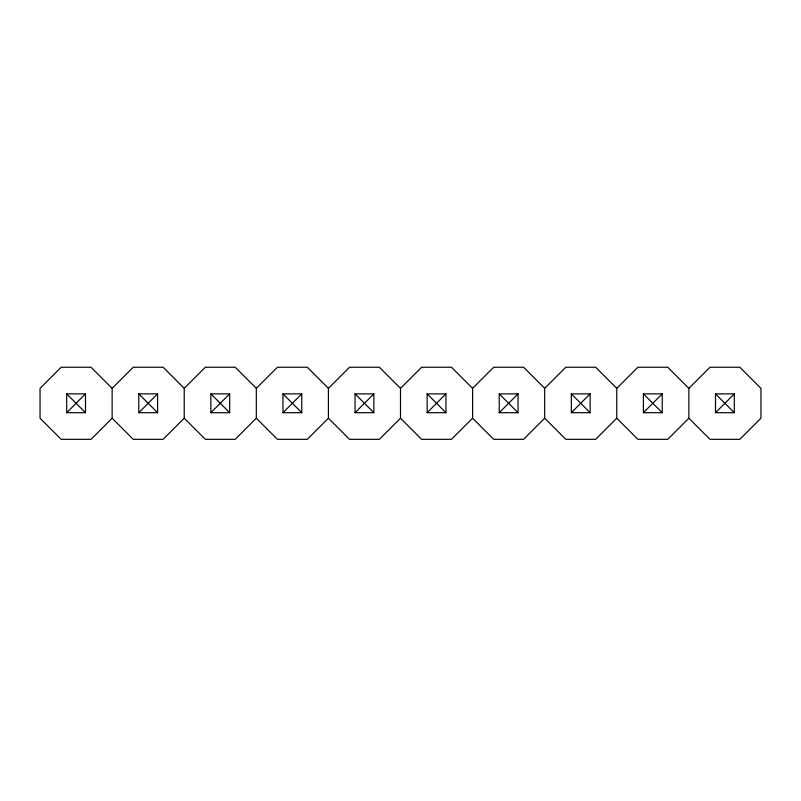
<?xml version="1.0" encoding="UTF-8"?>
<svg xmlns="http://www.w3.org/2000/svg" width="801" height="801" viewBox="0 0 801 801"><rect width="100%" height="100%" fill="white"/><g stroke="black" fill="none" stroke-linecap="round" stroke-linejoin="round"><path stroke-width="1.2" d="M85.497 393.882L66.693 412.695L66.693 393.882L85.497 393.882L85.497 412.695L66.693 412.695M157.587 393.882L138.783 412.695L138.783 393.882L157.587 393.882L157.587 412.695L138.783 412.695M229.677 393.882L210.873 412.695L210.873 393.882L229.677 393.882L229.677 412.695L210.873 412.695M301.767 393.882L282.963 412.695L282.963 393.882L301.767 393.882L301.767 412.695L282.963 412.695M373.857 393.882L355.053 412.695L355.053 393.882L373.857 393.882L373.857 412.695L355.053 412.695M445.947 393.882L427.143 412.695L427.143 393.882L445.947 393.882L445.947 412.695L427.143 412.695M518.037 393.882L499.233 412.695L499.233 393.882L518.037 393.882L518.037 412.695L499.233 412.695M590.127 393.882L571.323 412.695L571.323 393.882L590.127 393.882L590.127 412.695L571.323 412.695M662.217 393.882L643.413 412.695L643.413 393.882L662.217 393.882L662.217 412.695L643.413 412.695M734.307 393.882L715.503 412.695L715.503 393.882L734.307 393.882L734.307 412.695L715.503 412.695M112.14 388.355L133.256 367.238L163.114 367.238L184.23 388.355L184.23 418.212L163.114 439.328L133.256 439.328L112.14 418.212L112.14 388.355L91.024 367.238L61.166 367.238L40.05 388.355L40.05 418.212L61.166 439.328L91.024 439.328L112.14 418.212M184.23 388.355L205.346 367.238L235.204 367.238L256.32 388.355L256.32 418.212L277.436 439.328L307.294 439.328L328.41 418.212L328.41 388.355L349.526 367.238L379.384 367.238L400.5 388.355L400.5 418.212L379.384 439.328L349.526 439.328L328.41 418.212M256.32 388.355L277.436 367.238L307.294 367.238L328.41 388.355M256.32 418.212L235.204 439.328L205.346 439.328L184.23 418.212M400.5 388.355L421.616 367.238L451.474 367.238L472.59 388.355L472.59 418.212L493.706 439.328L523.564 439.328L544.68 418.212L544.68 388.355L523.564 367.238L493.706 367.238L472.59 388.355M472.59 418.212L451.474 439.328L421.616 439.328L400.5 418.212M544.68 388.355L565.796 367.238L595.654 367.238L616.77 388.355L616.77 418.212L637.886 439.328L667.744 439.328L688.86 418.212L688.86 388.355L667.744 367.238L637.886 367.238L616.77 388.355M616.77 418.212L595.654 439.328L565.796 439.328L544.68 418.212M688.86 388.355L709.976 367.238L739.834 367.238L760.95 388.355L760.95 418.212L739.834 439.328L709.976 439.328L688.86 418.212M715.503 393.882L734.307 412.695M643.413 393.882L662.217 412.695M571.323 393.882L590.127 412.695M499.233 393.882L518.037 412.695M427.143 393.882L445.947 412.695M355.053 393.882L373.857 412.695M282.963 393.882L301.767 412.695M210.873 393.882L229.677 412.695M138.783 393.882L157.587 412.695M66.693 393.882L85.497 412.695"/></g></svg>
